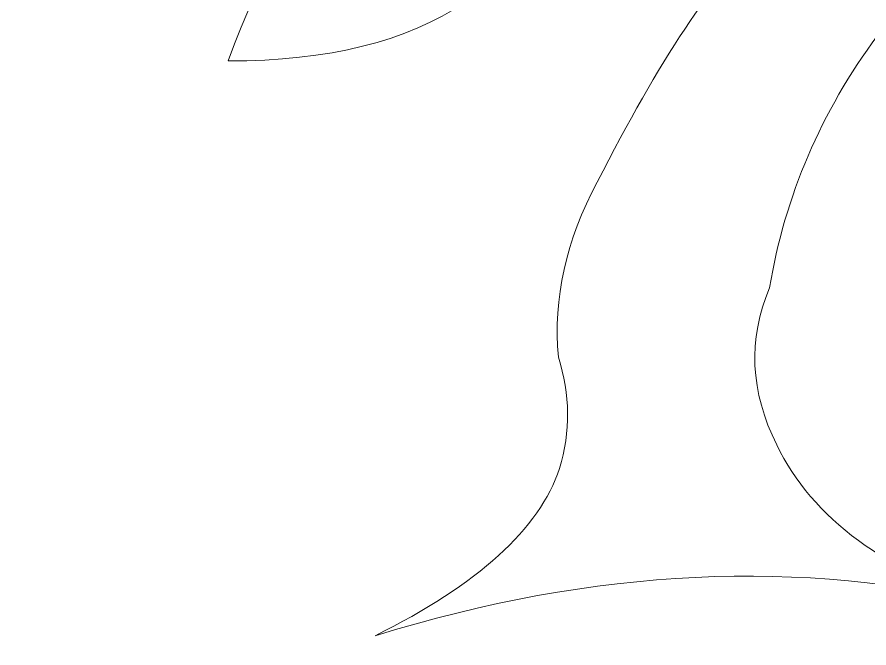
# Model space of a CAD drawing. Header units: centimetres. Extents: x -32 to 84, y -99 to 5.
# Drawn here: x -5.29 to 0.13, y -11.12 to -7.1 of the extents above; entities that cross this region are included whole.
import ezdxf

# ---------------------------------------------------------------- set-up
doc = ezdxf.new("R2010")
doc.units = ezdxf.units.CM
doc.header["$MEASUREMENT"] = 0
doc.layers.add('layer 1', color=7, linetype='Continuous')

msp = doc.modelspace()

# ---------------------------------------------------------------- linework, layer by layer
at = {"layer": 'layer 1', "color": 250, "lineweight": 20}
for points, knots in [([(-10.5, 5.15), (-10.5, 5.15), (9.49999, 5.15), (9.49999, 5.15), (9.49999, 5.15), (9.49999, 5.15), (9.49999, -14.85), (9.49999, -14.85), (9.49999, -14.85), (9.49999, -14.85), (-10.5, -14.85), (-10.5, -14.85), (-10.5, -14.85), (-10.5, -14.85), (-10.5, 5.15), (-10.5, 5.15)], [0, 0, 0, 0, 0.2, 0.2, 0.2, 0.2, 0.4, 0.4, 0.4, 0.4, 0.6, 0.6, 0.6, 0.6, 1, 1, 1, 1]), ([(-10.5, 5.15), (-10.5, 5.15), (9.49999, 5.15), (9.49999, 5.15), (9.49999, 5.15), (9.49999, 5.15), (9.49999, -14.85), (9.49999, -14.85), (9.49999, -14.85), (9.49999, -14.85), (-10.5, -14.85), (-10.5, -14.85), (-10.5, -14.85), (-10.5, -14.85), (-10.5, 5.15), (-10.5, 5.15)], [0, 0, 0, 0, 0.2, 0.2, 0.2, 0.2, 0.4, 0.4, 0.4, 0.4, 0.6, 0.6, 0.6, 0.6, 1, 1, 1, 1]), ([(-2.10371, -5.53094), (-2.10371, -5.53094), (-0.96304, -5.76638), (-0.55285, -6.59327), (-0.55285, -6.59327), (-0.85226, -6.85733), (-1.1995, -7.3782), (-1.59458, -8.1559), (-1.59458, -8.1559), (-1.79365, -8.52601), (-1.87612, -8.89713), (-1.84199, -9.26926), (-1.84199, -9.26926), (-1.76606, -9.50771), (-1.76389, -9.74427), (-1.83548, -9.97895), (-1.83548, -9.97895), (-1.96166, -10.36275), (-2.35257, -10.71774), (-3.00821, -11.04393)], [0, 0, 0, 0, 0.1666667, 0.1666667, 0.1666667, 0.1666667, 0.3333333, 0.3333333, 0.3333333, 0.3333333, 0.5, 0.5, 0.5, 0.5, 0.6666667, 0.6666667, 0.6666667, 0.6666667, 1, 1, 1, 1]), ([(-3.94175, -7.38444), (-2.6671, -7.38338), (-1.93571, -6.88638), (-1.74759, -5.89345), (-1.74759, -5.89345), (-2.79572, -5.6987), (-3.52711, -6.19569), (-3.94175, -7.38444)], [0, 0, 0, 0, 0.3333333, 0.3333333, 0.3333333, 0.3333333, 1, 1, 1, 1]), ([(-3.00821, -11.04393), (-1.6087, -10.61044), (-0.29089, -10.54793), (0.94521, -10.85641), (0.94521, -10.85641), (0.2391, -10.63964), (-0.22673, -10.29711), (-0.45229, -9.82882), (-0.45229, -9.82882), (-0.62244, -9.49062), (-0.63794, -9.15716), (-0.49881, -8.82846), (-0.49881, -8.82846), (-0.40013, -8.24274), (-0.17136, -7.70766), (0.18749, -7.22321)], [0, 0, 0, 0, 0.2, 0.2, 0.2, 0.2, 0.4, 0.4, 0.4, 0.4, 0.6, 0.6, 0.6, 0.6, 1, 1, 1, 1])]:
    msp.add_open_spline(points, degree=3, knots=knots, dxfattribs=at)

doc.saveas('drawing.dxf')
